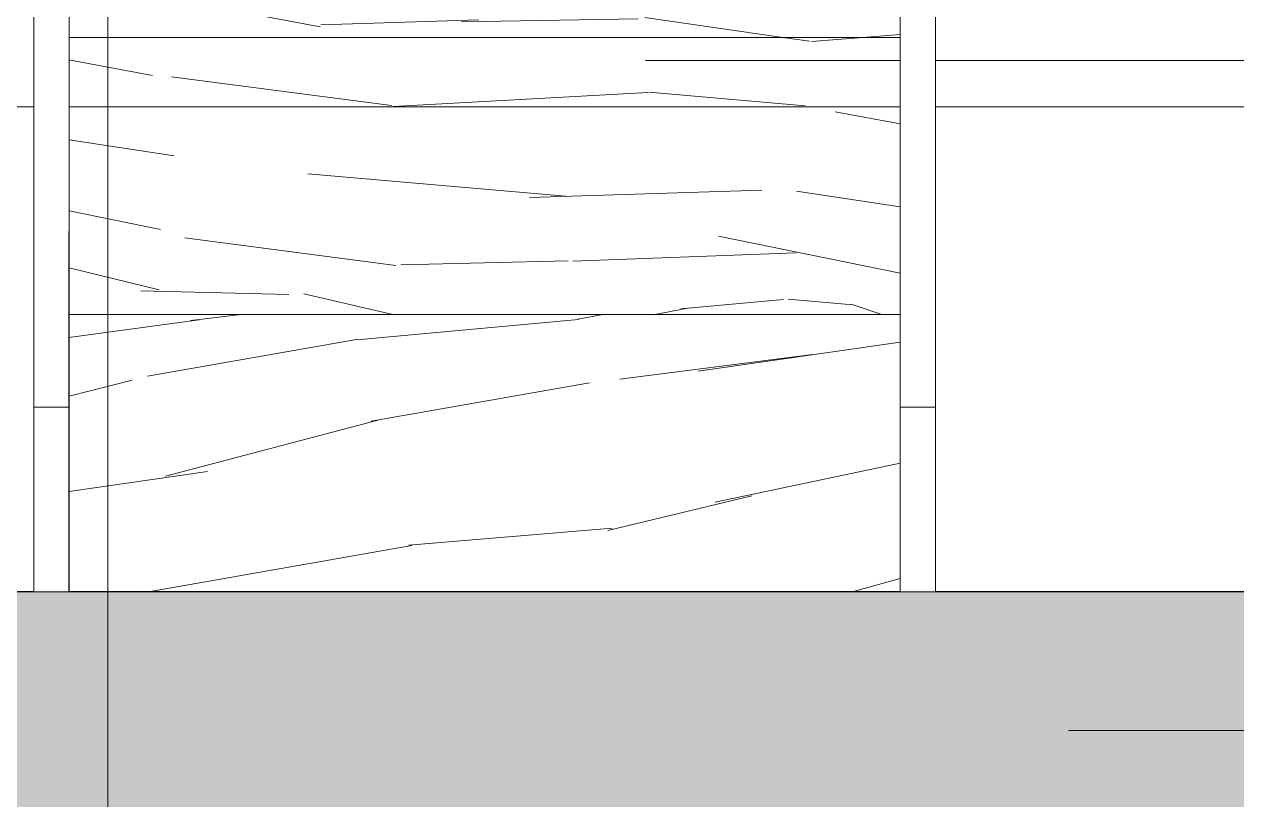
# Model space of a CAD drawing. Header units: metres. Extents: x -54 to 264, y -14 to 31.
# Drawn here: x 29.691 to 30.347, y 11.838 to 12.257 of the extents above; entities that cross this region are included whole.
import ezdxf

# ---------------------------------------------------------------- set-up
doc = ezdxf.new("R2010")
doc.units = ezdxf.units.M
doc.header["$LTSCALE"] = 0.001
doc.linetypes.add('CENTERX2', pattern=[101.60000000000001, 63.5, -12.7, 12.7, -12.7])
doc.linetypes.add('HIDDENX2', pattern=[19.049999999999997, 12.7, -6.35])
for name, color, linetype, lineweight, true_color in [('Jach-Anotaciones-Hatch-Lum30%', 7, 'Continuous', 9, 0xb3b3b3), ('Jach-Anotaciones-Hatch-Lum50%', 9, 'Continuous', 13, 0x808080), ('Jach-Anotaciones-Hatch-Lum80%', 250, 'Continuous', 13, 0x333333), ('JACH-Anotaciones-Lineas-EJES', 7, 'CENTERX2', 9, 0x666666), ('Jach-Anotaciones-LineasDetalle0.09mm', 7, 'Continuous', 15, 0x000000), ('Jach-Anotaciones-LineasDetalle0.18mm', 7, 'Continuous', 18, 0x000000), ('Jach-Anotaciones-LineasDetalle0.20mm', 7, 'Continuous', 20, 0x000000), ('JACH-Arq-Lineas-Proyeccion', 250, 'HIDDENX2', 13, 0x333333), ('JACH-Arq-Muros01-Carga', 7, 'Continuous', 25, 0x000000)]:
    doc.layers.add(name, color=color, linetype=linetype, lineweight=lineweight, true_color=true_color)
pattern_1 = [(164.6952, (-24.88996378156994, -58.19431222963411), (-2.945006924810434, 0.7595620666786159), [0.0559015, -5.534268]), (175, (-24.94388293253751, -58.17955671680207), (-0.5416752204197021, -0.4545194776720435), [0.055, -0.445]), (193.4349000000001, (-24.99867364093256, -58.17476315095095), (-1.039772716351021, -0.4109407920090419), [0.04743399999999992, -1.533704499999998]), (347.8750000000001, (-25.04480973848789, -58.18578406299868), (-3.443103836018614, 0.8031416094314652), [0.04031149999999995, -3.990817499999997]), (349.8055999999999, (-25.00539772927796, -58.19425126619905), (-4.937396160929916, 0.9338737134187506), [0.055227, -5.4674535]), (9.036199999999944, (-24.95104279959665, -58.20402580554062), (1.537870105811428, 0.3673627435081005), [0.06184650000000001, -1.999706]), (184.4623, (-24.92981156949361, -58.1908259999242), (-2.534064920889178, -0.280207031602398), [0.03041399999999996, -3.010967499999995]), (168.6598, (-24.9601331891501, -58.19319230113223), (3.941200554625293, -0.8467210804790039), [0.045277, -4.4824155]), (0.7105999999999987, (-25.00452617185049, -58.18428931921812), (4.526453782921855, 0.1058971866360283), [0.0502495, -4.9746885]), (343.6901, (-24.95428065823217, -58.18366613286506), (-1.948812002679262, 0.6724076879077863), [0.02549499999999999, -2.524014499999998]), (169.8055999999999, (-24.84469924144208, -58.19325326456729), (4.937396160929917, -0.9338737134187489), [0.055227, -5.4674535]), (163.6900999999998, (-24.89905417112337, -58.18347872522571), (1.948812002679261, -0.6724076879077874), [0.05099, -2.4985195]), (175, (-24.94799234860048, -58.16915899110741), (-0.5416752204197021, -0.4545194776720435), [0.06, -0.44]), (195.556, (-25.00776403048599, -58.16392964654256), (-2.577643232271288, -0.7783032666695728), [0.04271999999999998, -4.229281999999997]), (178.8141, (-25.04891915455088, -58.17538633730402), (-7.016940696861938, 0.1119897711543013), [0.0751665, -7.4414815]), (169.8055999999999, (-25.12406953562149, -58.1738306300884), (4.937396160929917, -0.9338737134187489), [0.055227, -5.4674535]), (175, (-25.17842446530281, -58.16405609074683), (-0.5416752204197021, -0.4545194776720435), [0.055, -0.445]), (180.1944, (-24.73511782465198, -58.20284039626954), (-5.024551487482708, -0.06231622754390519), [0.055227, -5.4674535]), (169.8055999999999, (-24.79034431176077, -58.20302780390888), (4.937396160929917, -0.9338737134187489), [0.055227, -5.4674535]), (175, (-24.73598938207946, -58.21280234325046), (-0.5416752204197021, -0.4545194776720435), [0.03, -0.47]), (180.1944, (-24.76587522302221, -58.21018767096803), (-5.024551487482708, -0.06231622754390519), [0.055227, -5.4674535]), (175, (-24.82110171013099, -58.21037507860736), (-0.5416752204197021, -0.4545194776720435), [0.05, -0.45]), (185.3048000000001, (-24.87091144503558, -58.20601729146998), (3.032162220931625, 0.2366275264492539), [0.0559015, -5.534268]), (180.1944, (-24.9265737108581, -58.21118567259977), (-5.024551487482708, -0.06231622754390519), [0.055227, -5.4674535]), (169.8055999999999, (-24.98180019796689, -58.21137308023911), (4.937396160929917, -0.9338737134187489), [0.055227, -5.4674535]), (169.8055999999999, (-25.03615512764819, -58.20159854089754), (4.937396160929917, -0.9338737134187489), [0.055227, -5.4674535]), (166.8698999999999, (-25.0905100573295, -58.19182400155596), (2.945006139629471, -0.7595642466809324), [0.0707104999999999, -3.464822999999997]), (175, (-25.15937212876844, -58.17576115258269), (-0.5416752204197021, -0.4545194776720435), [0.075, -0.425]), (162.4712000000001, (-25.11330151198232, -57.87864585801013), (-2.446909050748915, 0.7159865221554783), [0.0460975, -4.5636745]), (169.2893999999999, (-25.15725871596897, -57.86476190260557), (4.439297925593481, -0.8902988211193069), [0.05024949999999995, -4.974688499999993]), (183.1301, (-25.11330151198232, -57.87864585801013), (-3.032161826232755, -0.2366298096776758), [0.03535549999999992, -3.500178499999996]), (184.4623, (-25.14860410512927, -57.88057638050442), (-2.534064920889178, -0.280207031602398), [0.06082749999999992, -2.980553499999995]), (175, (-24.71114999539637, -57.9288868542943), (-0.5416752204197021, -0.4545194776720435), [0.06, -0.44]), (165.5376999999999, (-24.77092167728188, -57.92365750972945), (2.446909340320713, -0.7159858127726803), [0.030414, -3.0109675]), (16.80139999999997, (-24.8003717395109, -57.91606186395656), (-1.537870050597197, -0.3673636784477674), [0.026926, -2.6656565]), (7.994599999999993, (-24.77459531463112, -57.90827881054433), (-4.570032161010474, -0.6039926156685941), [0.06670849999999995, -6.604123499999996]), (167.875, (-25.16809222037736, -57.87385229215901), (3.443103836018614, -0.8031416094314656), [0.04031149999999998, -3.990817499999999]), (182.125, (-25.16809222037736, -57.87385229215901), (-3.530259429023464, -0.1930513770921583), [0.0403115, -3.9908175]), (175, (-24.7102784379689, -57.91892490731338), (-0.5416752204197021, -0.4545194776720435), [0.04, -0.46]), (9.036199999999944, (-24.75012622589256, -57.91543867760349), (1.537870105811428, 0.3673627435081005), [0.041231, -2.020322]), (171.6335, (-24.8211671909002, -57.92428069608252), (7.92597889787489, -1.195348722297784), [0.085147, -8.429546499999999]), (172.7094, (-24.90540796152426, -57.91189148445851), (11.91075875513894, -1.54396415229021), [0.1251, -12.384896]), (178.1798, (-25.02949652007199, -57.8960160431246), (-8.511232665190601, 0.2427309480093168), [0.090139, -8.9237395]), (184.4623, (-25.11958982161399, -57.89315299976776), (-2.534064920889178, -0.280207031602398), [0.09124149999999985, -2.950139999999995]), (185.3048000000001, (-24.70722798697273, -57.88405809288018), (3.032162220931625, 0.2366275264492539), [0.0559015, -5.534268]), (190.9454, (-24.76289025279525, -57.88922647400997), (2.035967325818193, 0.3237858028901449), [0.072801, -3.567254]), (175, (-24.83436699651662, -57.90304946597948), (-0.5416752204197021, -0.4545194776720435), [0.065, -0.435]), (166.8698999999999, (-24.89911965189259, -57.89738434270087), (2.945006139629471, -0.7595642466809324), [0.0707104999999999, -3.464822999999997]), (178.5763, (-24.96798172333154, -57.88132149372763), (-7.515038028465077, 0.1555753737485012), [0.08015599999999999, -7.9354535]), (166.2538, (-25.04811307789261, -57.87933000779827), (-3.443103058489303, 0.8031445102857293), [0.06576449999999996, -6.510708499999997]), (160.9638, (-25.11199417584109, -57.86370293753875), (1.450714532375893, -0.6288300193372169), [0.06184649999999994, -1.999705999999998]), (175, (-25.17045852158539, -57.84353067250252), (-0.5416752204197021, -0.4545194776720435), [0.035, -0.465]), (349.8055999999999, (-24.8211671909002, -57.92428069608252), (-4.937396160929916, 0.9338737134187506), [0.1104535, -5.412227]), (170.2364, (-24.71420044639254, -57.96375366872752), (5.435493808478646, -0.9774497578376085), [0.120416, -5.900381499999997]), (175, (-24.83287225273608, -57.94333303261688), (-0.5416752204197021, -0.4545194776720435), [0.115, -0.385]), (179.0856, (-24.94743464301662, -57.93331012220089), (-6.518843314650297, 0.06841691177178974), [0.1403564999999997, -6.87747749999999]), (175, (-25.08777345817694, -57.93107026519715), (-0.5416752204197021, -0.4545194776720435), [0.125, -0.375]), (182.125, (-24.70504909340403, -57.85915322542789), (-3.530259429023464, -0.1930513770921583), [0.120934, -3.910195]), (181.3402, (-24.82589979331627, -57.86363745676954), (-4.028356434988356, -0.1494751905640172), [0.090554, -4.437138500000001]), (172.5103999999999, (-24.91642887357199, -57.86575538690317), (10.9145627699476, -1.456819395240309), [0.1151085, -11.395756]), (168.4802000000001, (-25.03055548513881, -57.85075150299673), (12.81979737759477, -2.627316457269054), [0.176139, -17.437776]), (178.0128, (-24.73337470979704, -58.18291650230771), (-9.00933033890787, 0.2863022915634127), [0.0951314999999999, -9.418017499999985]), (166.8698999999999, (-24.82844898482948, -58.17961768023713), (2.945006139629471, -0.7595642466809324), [0.1060659999999999, -3.429467999999997]), (172.6141, (-24.9317420919879, -58.15552340677725), (11.41266216844401, -1.500379831535106), [0.1201039999999999, -11.89030799999999]), (185.6197, (-25.05084967704517, -58.14008374415708), (5.56622613984189, 0.5168422086828015), [0.08139399999999995, -8.058015999999993]), (175, (-25.13185258903372, -58.14805420520864), (-0.5416752204197021, -0.4545194776720435), [0.1, -0.4]), (171.8202, (-24.73860405436188, -58.24268818419321), (8.424077703155646, -1.238916722514024), [0.090139, -8.9237395]), (181.009, (-24.8278257984764, -58.22986319385546), (5.024551208016828, 0.06231830620208056), [0.095525, -9.4569615]), (181.7098, (-24.9233358522226, -58.23154534527535), (4.526454243121604, 0.1058934154654047), [0.085586, -8.473035000000001]), (169.2893999999999, (-25.00888395898787, -58.23409905412272), (4.439297925593481, -0.8902988211193069), [0.1004989999999999, -4.924438999999992]), (162.9051999999999, (-25.10763187136957, -58.21542153286703), (4.39571940870172, -1.388398833449974), [0.071589, -7.0873215]), (184.4623, (-25.17605816409477, -58.19437771040332), (-2.534064920889178, -0.280207031602398), [0.06082749999999992, -2.980553499999995]), (178.8141, (-24.73032425880087, -58.14804968787449), (-7.016940696861938, 0.1119897711543013), [0.0751665, -7.4414815]), (162.1956999999999, (-24.80547463987148, -58.14649398065887), (6.344530529074307, -2.060807960949564), [0.112805, -11.167709]), (175, (-24.91287716309288, -58.11200198150433), (-0.5416752204197021, -0.4545194776720435), [0.125, -0.375]), (180.4403, (-25.03740150035435, -58.10110751366088), (5.522648577521289, 0.01873744856123304), [0.1054749999999998, -10.44203649999998]), (181.7098, (-25.14287350108146, -58.10191810765329), (4.526454243121604, 0.1058934154654047), [0.085586, -8.473035000000001]), (175, (-24.74165450535805, -58.27755499862641), (-0.5416752204197021, -0.4545194776720435), [0.085, -0.415]), (183.1301, (-24.82633105469586, -58.27014676049286), (-3.032161826232755, -0.2366298096776758), [0.1414214999999997, -3.394112499999995]), (172.6141, (-24.96754142728364, -58.27786885047003), (11.41266216844401, -1.500379831535106), [0.1201039999999999, -11.89030799999999]), (169.4724999999999, (-25.08664901234093, -58.26242918784985), (-10.37289008076719, 1.911322789519809), [0.155724, -15.4166875]), (181.8428, (-24.70199864240786, -57.82428641099467), (8.554810709006578, 0.255374896132861), [0.1258969999999997, -12.46378149999998]), (175, (-24.82783031581056, -57.82833486362259), (-0.5416752204197021, -0.4545194776720435), [0.14, -0.36]), (171.3478000000001, (-24.96729757354339, -57.81613305963792), (15.35386310049266, -2.34710242517089), [0.235478, -23.3123455]), (175, (-24.71725089738871, -57.99862048316074), (-0.5416752204197021, -0.4545194776720435), [0.12, -0.38]), (179.7636, (-24.83679426115973, -57.98816179403102), (-5.522648813249107, -0.01873650513617841), [0.120416, -5.9003815]), (173.1524, (-24.9572091823582, -57.9876650518822), (14.89934307793405, -1.805430691149642), [0.1550805, -15.352982]), (172.2737, (-25.11118358184868, -57.96917493826587), (9.9183694300081, -1.369652805817244), [0.105119, -10.406779]), (169.8055999999999, (-24.72422335680853, -58.07831605900807), (4.937396160929917, -0.9338737134187489), [0.1104535, -5.412227]), (175, (-24.83293321617115, -58.0587669803249), (-0.5416752204197021, -0.4545194776720435), [0.16, -0.34]), (176.9092, (-24.99232436786582, -58.04482206148528), (-14.48840156771068, 0.7656488041766447), [0.1500835, -14.8582475]), (178.5763, (-25.14218935129331, -58.0367296735636), (-7.515038028465077, 0.1555753737485012), [0.08015599999999999, -7.9354535])]

msp = doc.modelspace()

# ---------------------------------------------------------------- hatches: boundary and pattern name
at = {"layer": 'Jach-Anotaciones-Hatch-Lum80%', "ltscale": 100}
h = msp.add_hatch(color=256, dxfattribs=at)
h.dxf.hatch_style = 1
h.paths.add_polyline_path([(31.47088188996157, 11), (31.47088188996157, 12.74999999999999), (31.32088188996157, 12.74999999999999), (31.32088188996157, 11.95), (29.52088188996157, 11.95), (29.52088188996157, 12.75), (29.37088188996157, 12.75), (29.37088188996157, 11.95), (26.46088188996156, 11.95), (26.46088188996156, 12.75), (26.16088188996157, 12.75), (26.16088188996157, 11), (26.46088188996156, 11), (26.46088188996156, 11.79999999999998), (29.37088188996158, 11.79999999999998), (29.37088188996158, 11), (29.52088188996157, 11), (29.52088188996157, 11.79999999999998), (31.32088188996157, 11.79999999999998), (31.32088188996157, 11)])
h = msp.add_hatch(color=256, dxfattribs=at)
h.dxf.hatch_style = 1
h.paths.add_polyline_path([(31.47088188996157, 11), (31.47088188996157, 12.74999999999999), (31.32088188996157, 12.74999999999999), (31.32088188996157, 11.95), (29.52088188996157, 11.95), (29.52088188996157, 12.75), (29.37088188996157, 12.75), (29.37088188996157, 11.95), (26.46088188996156, 11.95), (26.46088188996156, 12.75), (26.16088188996157, 12.75), (26.16088188996157, 11), (26.46088188996156, 11), (26.46088188996156, 11.79999999999998), (29.37088188996158, 11.79999999999998), (29.37088188996158, 11), (29.52088188996157, 11), (29.52088188996157, 11.79999999999998), (31.32088188996157, 11.79999999999998), (31.32088188996157, 11)])

# ---------------------------------------------------------------- linework, layer by layer
at = {"layer": 'JACH-Anotaciones-Lineas-EJES', "ltscale": 100}
for points in [[(29.73588188996153, -2.371583274732892), (29.73588188996153, 25.91867714269563)], [(22.63589214100584, 11.875), (52.14722625314764, 11.875)]]:
    msp.add_lwpolyline(points, dxfattribs=at)
at = {"layer": 'JACH-Arq-Lineas-Proyeccion', "ltscale": 100}
msp.add_lwpolyline([(31.29688188996157, 12.2375), (29.54488188996157, 12.2375), (29.54488188996157, 12.21249999999999), (31.29688188996157, 12.21249999999999)], close=True, dxfattribs=at)
at = {"layer": 'JACH-Arq-Muros01-Carga', "color": 3, "ltscale": 100}
msp.add_lwpolyline([(31.47088188996157, 11), (31.47088188996157, 12.75), (31.32088188996157, 12.75), (31.32088188996157, 11.95), (29.52088188996157, 11.95), (29.52088188996157, 12.75), (29.37088188996157, 12.75), (29.37088188996157, 11.95), (26.46088188996156, 11.95), (26.46088188996156, 12.75), (26.16088188996157, 12.75), (26.16088188996157, 11), (26.46088188996156, 11), (26.46088188996156, 11.79999999999998), (29.37088188996158, 11.79999999999998), (29.37088188996158, 11), (29.52088188996157, 11), (29.52088188996157, 11.79999999999998), (31.32088188996157, 11.79999999999998), (31.32088188996157, 11)], close=True, dxfattribs=at)

# ---------------------------------------------------------------- next in the draw order: wipeouts: each hides what was drawn before it
at = {"ltscale": 100}
for points in [[(29.69588188856248, 12.340571428571481), (29.714881889961532, 12.34057142857151), (29.71488188996158, 11.950000000000006), (29.69588188996158, 11.950000000000006)], [(30.16488188856248, 12.340571428571481), (30.183881889961533, 12.34057142857151), (30.18388188996158, 11.950000000000006), (30.16488188996158, 11.950000000000006)]]:
    msp.add_wipeout(points, dxfattribs=at).dxf.layer = 'Jach-Anotaciones-LineasDetalle0.09mm'

# ---------------------------------------------------------------- next in the draw order: hatches: boundary and pattern name
at = {"layer": 'Jach-Anotaciones-Hatch-Lum50%', "ltscale": 100}
h = msp.add_hatch(dxfattribs=at)
h.set_pattern_fill('WOOD7', color=256, scale=0.5, angle=535, pattern_type=2)
h.set_pattern_definition(pattern_1)
h.paths.add_polyline_path([(29.71488188996157, 12.25), (29.71488188996157, 12.30000000000007), (30.16488188870781, 12.30000000000007), (30.16488188870781, 12.25)])
h = msp.add_hatch(dxfattribs=at)
h.set_pattern_fill('WOOD7', color=256, scale=0.5, angle=535, pattern_type=2)
h.set_pattern_definition(pattern_1)
h.paths.add_polyline_path([(30.16488188996158, 12.25), (29.71488188996157, 12.25), (29.71488188996157, 12.09999999999999), (30.16488188996158, 12.09999999999999)])
h = msp.add_hatch(dxfattribs=at)
h.set_pattern_fill('WOOD7', color=256, scale=0.5, angle=190, pattern_type=2)
h.set_pattern_definition([(179.6952, (-24.78778929572299, -58.23035286344275), (-3.041247376068402, -0.02854326322537356), [0.0559015, -5.534268]), (190, (-24.84369020391533, -58.23005543568431), (-0.4055797876726389, -0.5792279653395692), [0.05499999999999994, -0.4449999999999996]), (208.4349, (-24.89785463033101, -58.23960608545599), (-0.8979840168127352, -0.6660513056468435), [0.047434, -1.5337045]), (2.874999999999987, (-24.93956625655156, -58.26219236974619), (-3.533651262240493, -0.1153656243099441), [0.04031149999999992, -3.990817499999995]), (4.805599999999973, (-24.89930570554273, -58.26017048140457), (-5.010862769216089, -0.3758394213810862), [0.055227, -5.4674535]), (24.03619999999998, (-24.84427303823873, -58.25554387039794), (1.390387978200151, 0.7528752338487074), [0.06184650000000001, -1.999706]), (199.4623, (-24.82718160584348, -58.23729879054943), (-2.375195836229676, -0.9265234715848855), [0.030414, -3.0109675]), (183.6598, (-24.85585759754551, -58.2474322746445), (4.026054943815121, 0.2021880048075895), [0.045277, -4.4824155]), (15.71059999999997, (-24.90104218731939, -58.25032240387445), (4.344810401703891, 1.273821273299621), [0.05024949999999998, -4.974688499999997]), (358.6900999999999, (-24.85267004055712, -58.23671595622604), (-2.056439759673907, 0.1451062899276725), [0.02549499999999996, -2.524014499999995]), (184.8056, (-24.74434118772578, -58.21761465668267), (5.010862769216088, 0.3758394213810879), [0.055227, -5.4674535]), (178.6900999999999, (-24.79937385502979, -58.2222412676893), (2.056439759673907, -0.1451062899276736), [0.05098999999999992, -2.498519499999995]), (190, (-24.85035072445706, -58.22107559904252), (-0.4055797876726389, -0.5792279653395692), [0.05999999999999994, -0.4399999999999996]), (210.556, (-24.9094391896378, -58.23149448970254), (-2.288372460730476, -1.418926385952718), [0.04272, -4.229282]), (193.8141, (-24.94622677709328, -58.25321253310439), (-6.806829326269162, -1.707944078464682), [0.07516649999999998, -7.441481499999999]), (184.8056, (-25.01921911768085, -58.27116018519447), (5.010862769216088, 0.3758394213810879), [0.055227, -5.4674535]), (190, (-25.07425178498487, -58.2757867962011), (-0.4055797876726389, -0.5792279653395692), [0.05499999999999994, -0.4449999999999996]), (195.1944, (-24.63601233489443, -58.19851335713932), (-4.837215420771396, -1.36064247164029), [0.055227, -5.4674535]), (184.8056, (-24.68930852042178, -58.21298804567606), (5.010862769216088, 0.3758394213810879), [0.055227, -5.4674535]), (190, (-24.63427585311777, -58.20836143466944), (-0.4055797876726389, -0.5792279653395692), [0.02999999999999997, -0.4699999999999995]), (195.1944, (-24.66382008570813, -58.21357087999944), (-4.837215420771396, -1.36064247164029), [0.055227, -5.4674535]), (190, (-24.71711627123546, -58.22804556853619), (-0.4055797876726389, -0.5792279653395692), [0.04999999999999995, -0.4499999999999996]), (200.3048, (-24.76635665888609, -58.23672797741953), (2.867600088255309, 1.013345969625696), [0.05590149999999999, -5.534267999999999]), (195.1944, (-24.81878460352508, -58.25612670472134), (-4.837215420771396, -1.36064247164029), [0.055227, -5.4674535]), (184.8056, (-24.87208078905241, -58.27060139325808), (5.010862769216088, 0.3758394213810879), [0.055227, -5.4674535]), (184.8056, (-24.92711345635643, -58.27522800426469), (5.010862769216088, 0.3758394213810879), [0.055227, -5.4674535]), (181.8698999999999, (-24.98214612366043, -58.27985461527132), (3.04124718186795, 0.02854095428504779), [0.0707105, -3.464823]), (190, (-25.05281914814796, -58.28216191017788), (-0.4055797876726389, -0.5792279653395692), [0.07499999999999989, -0.4249999999999995]), (177.4712, (-25.08521744638779, -57.98324662072088), (-2.548843594669401, 0.05828320905731663), [0.0460975, -4.5636745]), (184.2894000000001, (-25.13127027705001, -57.98121271118576), (4.518458807660227, 0.2890122255938566), [0.05024949999999998, -4.974688499999997]), (198.1301, (-25.08521744638779, -57.98324662072088), (-2.867599116062477, -1.013348072899412), [0.03535549999999999, -3.5001785]), (199.4623, (-25.11881747685488, -57.99424834570428), (-2.375195836229676, -0.9265234715848855), [0.0608275, -2.9805535]), (190, (-24.68376558375283, -57.92769122506095), (-0.4055797876726389, -0.5792279653395692), [0.05999999999999994, -0.4399999999999996]), (180.5376999999999, (-24.74285404893357, -57.93811011572097), (2.5488436907725, -0.0582824488994552), [0.030414, -3.0109675]), (31.80139999999998, (-24.77326652241227, -57.93839552228592), (-1.390387682887108, -0.7528761226405832), [0.02692599999999997, -2.665656499999996]), (22.99459999999998, (-24.75038281036364, -57.92420624031412), (-4.257987299255338, -1.766223426362723), [0.06670849999999989, -6.604123499999993]), (182.875, (-25.13938187280346, -57.99279727049256), (3.533651262240493, 0.1153656243099437), [0.04031149999999992, -3.990817499999995]), (197.125, (-25.13938187280346, -57.99279727049256), (-3.360003382919545, -1.100171685318009), [0.04031149999999992, -3.990817499999995]), (190, (-24.68550206552951, -57.91784314753083), (-0.4055797876726389, -0.5792279653395692), [0.03999999999999995, -0.4599999999999996]), (24.03619999999998, (-24.72489437565, -57.92478907463752), (1.390387978200151, 0.7528752338487074), [0.041231, -2.020322]), (186.6335, (-24.79122619569586, -57.95171656336937), (7.965286730949152, 0.8967760875616405), [0.08514699999999996, -8.429546499999994]), (187.7094, (-24.87580309559022, -57.96155261970601), (11.90451681985561, 1.59137635788993), [0.1251, -12.384896]), (193.1798, (-24.99977230560508, -57.97833460314931), (-8.28404283704334, -1.968409019528187), [0.09013899999999989, -8.923739499999986]), (199.4623, (-25.08753676248785, -57.99888697790439), (-2.375195836229676, -0.9265234715848855), [0.0912415, -2.95014]), (200.3048, (-24.69157975174786, -57.88337487617541), (2.867600088255309, 1.013345969625696), [0.05590149999999999, -5.534267999999999]), (205.9454, (-24.74400769638686, -57.90277360347721), (1.882791489166702, 0.8397001883255304), [0.07280099999999999, -3.567254]), (190, (-24.80947127554437, -57.93462513097414), (-0.4055797876726389, -0.5792279653395692), [0.06499999999999989, -0.4349999999999996]), (181.8698999999999, (-24.87348377949016, -57.94591226252248), (3.04124718186795, 0.02854095428504779), [0.0707105, -3.464823]), (193.5763, (-24.94415680397768, -57.94821955742906), (-7.299235186913955, -1.794760694998211), [0.08015599999999998, -7.935453499999999]), (181.2538, (-25.02207318333032, -57.96703545040747), (-3.533651262001182, -0.1153626210604986), [0.0657645, -6.5107085]), (175.9638, (-25.0878221690528, -57.9684745044257), (1.564035818531402, -0.2319306060377933), [0.06184650000000001, -1.999706]), (190, (-25.14951535689852, -57.96412127879053), (-0.4055797876726389, -0.5792279653395692), [0.03499999999999995, -0.4649999999999996]), (4.805599999999973, (-24.79122619569586, -57.95171656336937), (-5.010862769216089, -0.3758394213810862), [0.1104535, -5.412227]), (185.2364, (-24.6776878975345, -57.96215949641638), (5.50326646120307, 0.4626653521757662), [0.120416, -5.9003815]), (190, (-24.79760130967263, -57.97314920020629), (-0.4055797876726389, -0.5792279653395692), [0.1149999999999999, -0.3849999999999996]), (194.0856, (-24.91085420126904, -57.993118740638), (-6.314426714926194, -1.62111513983543), [0.1403565, -6.877477499999999]), (190, (-25.04699080491408, -58.02727756304148), (-0.4055797876726389, -0.5792279653395692), [0.1249999999999999, -0.3749999999999996]), (197.125, (-24.69592095618953, -57.8587546823501), (-3.360003382919545, -1.100171685318009), [0.1209339999999998, -3.910194999999995]), (196.3402, (-24.81149316388599, -57.89436457996531), (-3.852406491964717, -1.186997312791546), [0.09055399999999988, -4.437138499999993]), (187.5103999999999, (-24.89838937988042, -57.91984099348547), (10.91971066690846, 1.417717235727927), [0.1151085, -11.395756]), (183.4802, (-25.01251051236516, -57.9348864951521), (13.06297291146417, 0.7802148957664012), [0.1761389999999997, -17.43777599999996]), (193.0128, (-24.63948529844777, -58.17881720207907), (-8.77644533763386, -2.055239497782463), [0.0951315, -9.418017499999998]), (181.8698999999999, (-24.73217379409559, -58.20023781772248), (3.04124718186795, 0.02854095428504779), [0.106066, -3.429468]), (187.6141, (-24.83818333082688, -58.20369876008233), (11.41211201050127, 1.504558695991344), [0.120104, -11.890308]), (200.6197, (-24.95722850207668, -58.2196125026373), (5.242792976518627, 1.939876571821571), [0.08139400000000001, -8.058016]), (190, (-25.03340839965265, -58.24827647314584), (-0.4055797876726389, -0.5792279653395692), [0.0999999999999999, -0.3999999999999996]), (186.8202, (-24.62906640778775, -58.2379056672598), (8.457689459226557, 0.9836100881024793), [0.09013899999999989, -8.923739499999986]), (196.009, (-24.71856734644719, -58.24860996448477), (4.837214612831761, 1.360644407138813), [0.095525, -9.4569615]), (196.7098, (-24.81038760120669, -58.27495461889325), (4.344811822273493, 1.27381774973698), [0.085586, -8.473035000000001]), (184.2894000000001, (-24.89235977843605, -58.29956279152505), (4.518458807660227, 0.2890122255938566), [0.100499, -4.924438999999997]), (177.9052, (-24.99257703551394, -58.30707953176163), (4.605282962280079, -0.2033943905201481), [0.071589, -7.0873215]), (199.4623, (-25.06411830088979, -58.30446278790313), (-2.375195836229676, -0.9265234715848855), [0.0608275, -2.9805535]), (193.8141, (-24.64556298466612, -58.14434893072364), (-6.806829326269162, -1.707944078464682), [0.07516649999999998, -7.441481499999999]), (177.1956999999999, (-24.71855532525371, -58.16229658281372), (6.661722242304958, -0.3485022993444934), [0.112805, -11.167709]), (190, (-24.83122538252671, -58.15677768853178), (-0.4055797876726389, -0.5792279653395692), [0.1249999999999999, -0.3749999999999996]), (195.4403, (-24.95432635165324, -58.17848371074014), (5.329619282002121, 1.447465616754913), [0.105475, -10.4420365]), (196.7098, (-25.05599468394286, -58.20656484692529), (4.344811822273493, 1.27381774973698), [0.085586, -8.473035000000001]), (190, (-24.62298872156942, -58.27237393861523), (-0.4055797876726389, -0.5792279653395692), [0.0849999999999999, -0.4149999999999995]), (198.1301, (-24.70669738057545, -58.28713403371692), (-2.867599116062477, -1.013348072899412), [0.1414215, -3.394112499999999]), (187.6141, (-24.84109750244383, -58.33114093365053), (11.41211201050127, 1.504558695991344), [0.120104, -11.890308]), (184.4725, (-24.96014267369361, -58.3470546762055), (-10.51412916153694, -0.838505460885527), [0.1557239999999998, -15.41668749999999]), (196.8428, (-24.70199864240786, -57.82428641099467), (8.197216716083487, 2.460821146298521), [0.125897, -12.4637815]), (190, (-24.82249488886939, -57.86076454949823), (-0.4055797876726389, -0.5792279653395692), [0.1399999999999998, -0.3599999999999995]), (186.3478, (-24.96036797429111, -57.88507529437159), (15.43816771051315, 1.706745336886074), [0.235478, -23.3123455]), (190, (-24.67161021131615, -57.99662776777181), (-0.4055797876726389, -0.5792279653395692), [0.1199999999999999, -0.3799999999999996]), (194.7636, (-24.78978714167761, -58.01746554909184), (-5.329619753874081, -1.447464766487137), [0.1204159999999999, -5.90038149999999]), (188.1524, (-24.90622759026241, -58.048151407942), (14.8589401211999, 2.112321615929384), [0.1550805, -15.352982]), (187.2737, (-25.05974103286764, -58.07014283671531), (9.934901418444417, 1.244079886660569), [0.105119, -10.406779]), (184.8056, (-24.6577183571028, -58.07541238801279), (5.010862769216088, 0.3758394213810879), [0.1104535, -5.412227]), (190, (-24.76778369171081, -58.08466561002602), (-0.4055797876726389, -0.5792279653395692), [0.1599999999999998, -0.3399999999999996]), (191.9092, (-24.92535293219277, -58.11244931845273), (-14.19288574827966, -3.010314304995183), [0.1500834999999998, -14.85824749999999]), (193.5763, (-25.07220585425626, -58.14342058386784), (-7.299235186913955, -1.794760694998211), [0.08015599999999998, -7.935453499999999])])
h.paths.add_polyline_path([(30.16488188996158, 12.09999999999999), (29.71488188996157, 12.09999999999999), (29.71488188996157, 11.95), (30.16488188996158, 11.95)])

# ---------------------------------------------------------------- next in the draw order: linework, layer by layer
at = {"layer": 'Jach-Anotaciones-Hatch-Lum30%', "ltscale": 100}
for points in [[(30.16488188996158, 12.25), (29.71488188996157, 12.25), (29.71488188996157, 12.09999999999999), (30.16488188996158, 12.09999999999999)], [(30.16488188996158, 12.09999999999999), (29.71488188996157, 12.09999999999999), (29.71488188996157, 11.95), (30.16488188996158, 11.95)]]:
    msp.add_lwpolyline(points, close=True, dxfattribs=at)
at = {"layer": 'Jach-Anotaciones-LineasDetalle0.09mm', "ltscale": 100}
for points in [[(29.69588188856248, 12.34057142857148), (29.71488188996153, 12.34057142857148), (29.71488187252596, 11.95002087798272), (29.69588188996158, 11.95000000000001)], [(30.16488188856248, 12.34057142857148), (30.18388188996153, 12.34057142857148), (30.18388187252596, 11.95002087798272), (30.16488188996158, 11.95000000000001)]]:
    msp.add_lwpolyline(points, close=True, dxfattribs=at)
for points in [[(29.71488187698938, 12.05000000000007), (29.69588188960336, 12.04999999991051)], [(30.18388187698938, 12.05000000000007), (30.16488188960336, 12.05000000000007)]]:
    msp.add_lwpolyline(points, dxfattribs=at)
at = {"layer": 'Jach-Anotaciones-LineasDetalle0.18mm', "ltscale": 100}
msp.add_lwpolyline([(29.71488188996157, 12.25), (29.71488188996157, 12.30000000000007), (30.16488188870781, 12.30000000000007), (30.16488188870781, 12.25)], close=True, dxfattribs=at)
at = {"layer": 'Jach-Anotaciones-LineasDetalle0.20mm', "ltscale": 100}
msp.add_lwpolyline([(30.16488188994456, 11.95), (29.71488188996157, 11.95), (29.71488188996157, 12.25), (30.16488188994456, 12.25)], close=True, dxfattribs=at)

doc.saveas('drawing.dxf')
